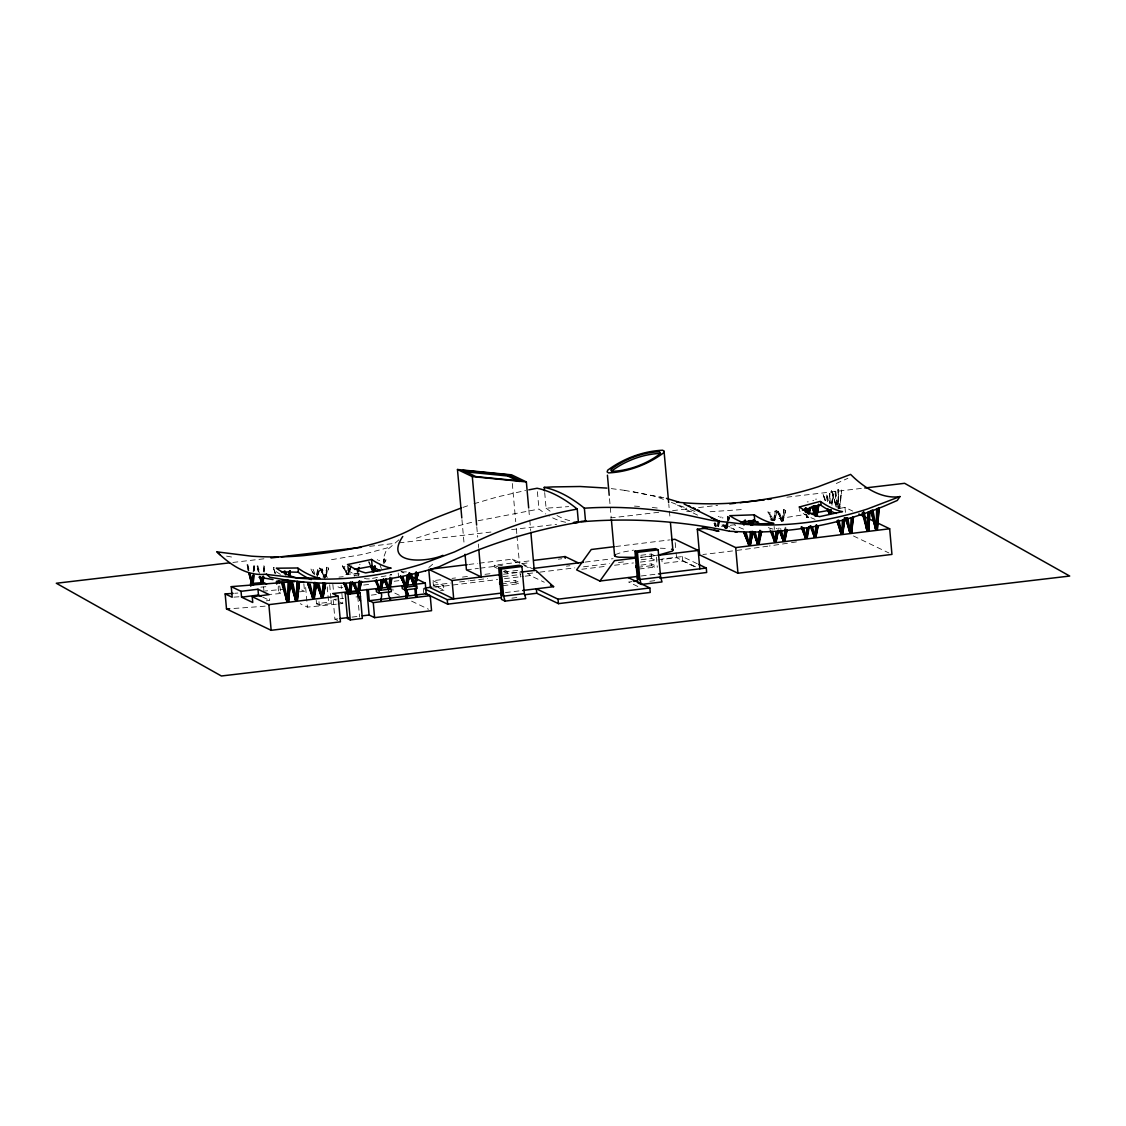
<?xml version="1.0" encoding="UTF-8"?>
<svg xmlns="http://www.w3.org/2000/svg" width="1126" height="1126" viewBox="0 0 1126 1126"><rect width="100%" height="100%" fill="white"/><g stroke="black" fill="none" stroke-linecap="round" stroke-linejoin="round"><path stroke-width="0.75" stroke-dasharray="5 3.75" d="M253.209 571.994L253.66 565.266L254.42 565.097L253.941 571.924M253.392 570.671L253.871 564.239L254.617 564.168L254.012 572.219M263.301 571.403L264.497 566.308L264.047 571.346M717.403 526.152L717.966 519.649M718.121 526.067L718.684 519.565M718.289 526.152L718.852 519.649M263.47 570.629L263.948 565.435L264.68 565.365L264.047 572.289M839.208 508.699L841.671 490.12L839.855 508.6M839.503 508.544L841.671 490.12M726.622 528.249L727.846 516.243L725.904 528.333L724.581 525.11M728.015 516.327L726.791 528.333L728.283 521.845M782.697 520.944L783.977 509.445L781.979 521.028L776.673 510.331L781.444 521.197L778.235 511.077L779.136 511.077L782.331 521.197L785.709 510.275L783.049 521.099L781.261 521.113L783.049 521.099M383.276 562.254L383.642 559.031L384.529 559.017M383.811 563.788L384.36 558.932M773.393 520.508L775.223 510.894L774.28 520.508M774.111 520.423L775.223 510.894M831.452 503.758L833.282 493.906L831.903 505.278M831.748 503.589L833.282 493.906M316.448 574.654L318.109 567.898L317.11 576.315M316.941 576.245L318.109 567.898M325.836 576.991L326.92 567.152L324.767 576.92L319.629 568.039C331.565 591.22 321.234 574.541 322.078 568.785L325.836 576.991L328.651 567.983L325.667 576.92L326.92 567.152M349.018 565.111L347.554 574.471L342.445 565.914L347.174 574.71L348.61 574.541L351.467 565.857M348.61 574.541L349.736 565.027M349.412 568.222L348.441 574.457L351.298 565.773M247.101 564.914L247.861 564.759L249.099 569.883M257.164 566.125L257.924 565.956L259.698 572.67M273.548 567.729L274.308 567.56M718.092 526.489L719.345 520.311M718.641 526.321L719.894 520.142M727.734 522.014L726.242 528.502L725.313 525.462M728.114 520.395L728.86 517.158M728.663 520.226L729.409 516.989M726.96 528.404L728.452 521.929M728.832 520.311L729.578 517.073M384.613 562.901L385.922 559.692L385.331 562.803M773.928 520.775L776.954 511.725L774.646 520.691M774.477 520.606L776.954 511.725M317.265 575.048L319.84 568.729L317.982 574.964M317.335 576.428L319.84 568.729M325.118 577.089L328.651 567.983M350.749 565.942L347.892 574.626L344.894 566.659L344.007 566.659L347.174 574.71M398.914 539.804L386.063 550.91L384.036 556.328L383.867 561.55M428.879 567.476L433.989 563.07M278.333 586.055C277.545 594.88 281.95 594.401 279.656 585.928M280.219 592.29L278.896 592.431M615.246 554.611L622.185 552.176L633.544 550.135M836.294 483.49L847.892 478.297M387.724 547.771L363.529 554.288L331.382 559.706M462.87 507.432L470.781 504.744M416.367 538.158L440.716 530.36L474.933 521.479M473.962 503.744L497.425 496.904L525.589 490.5M478.086 520.747L538.946 509.065L543.379 512.372A720.823 163.003 83 0 0 545.814 513.991M372.523 578.356L391.792 574.795L390.426 574.527M836.139 507.108L831.509 490.626L836.787 506.996M839.053 508.473L838.11 489.543L838.054 508.516M837.139 507.263L834.718 491.133L835.717 491.091L838.391 508.839M825.062 500.774L823.12 494.398L825.71 500.662M830.326 503.364L829.721 493.329L829.327 503.406M827.413 501.689L826.343 494.919L827.343 494.877L828.412 501.647M815.534 499.17L816.533 499.128M813.788 500.606L812.789 500.662M807.243 501.915L808.243 501.858M806.666 517.256L808.679 517.158L806.666 517.256L805.47 514.061M787.44 543.281L769.354 545.969M770.198 519.874L787.201 517.327A347.526 48.362 -5.1 0 0 806.089 514.315M767.791 546.194L751.943 548.404A347.526 48.362 -5.1 0 1 734.194 550.727M394.156 581.269L398.871 580.664M347.61 566.012L348.004 570.432L349.736 570.206M369.37 578.877L366.302 578.834A771.563 174.474 83 0 1 361.263 577.258M718.247 516.398L719.134 516.398M719.978 517.228L721.259 517.045M772 520.789L767.932 511.781L772.549 520.62M377.773 559.735L377.238 559.904M723.005 517.876L722.104 517.876M313.211 573.514L310.818 568.799L314.506 574.893M379.518 560.565L378.632 560.579M359.518 564.647L360.067 564.478M322.866 577.047L326.315 576.625L329.088 577.948M324.049 577.005L325.484 576.836M346.836 574.556L348.272 574.373M468.852 564.464L477.565 563.394M479.31 563.183L512.414 559.143L532.598 568.799M615.64 546.518L669.66 539.917M769.663 529.206L770.381 529.121M776.236 528.404L777.123 528.404M779.164 528.052L778.615 528.221M785.019 527.334L785.906 527.32M777.967 529.234L778.516 529.065M780.895 528.882L780.008 528.882M497.382 568.391L494.427 566.983L494.272 565.21L530.529 560.776M466.431 569.855L478.395 568.391M480.112 568.18L502.337 565.463M522.056 563.605L530.698 562.55M558.327 559.172L561.775 558.749M266.313 600.848L269.691 600.44L269.311 596.076M432.975 580.692L443.531 585.759L443.925 590.221L433.369 585.154L432.975 580.692L443.377 579.426M452.047 578.37L455.523 577.948M462.462 577.089L469.401 576.245M485.01 574.33L490.218 573.697M504.096 572.008L519.649 570.108M585.309 562.071L613.079 558.679M640.835 555.287L651.25 554.02L655.768 556.188M503.294 571.22L507.727 573.345L521.535 571.656M566.434 566.167L569.897 565.745M503.477 574.232L520.578 572.135M640.68 557.454L656.359 555.54M433.369 585.154L450.822 583.029M459.563 581.959L468.289 580.889M470.035 580.678L487.502 578.539M503.209 576.625L520.676 574.485M527.658 573.627L538.144 572.346M539.889 572.135L574.809 567.87M583.535 566.8L609.729 563.605M618.47 562.536L625.451 561.677M641.173 559.763L651.644 558.482L657.683 561.367M433.411 586.984L443.531 585.759M697.29 563.732L682.328 556.568L661.807 559.073L662.201 563.535L682.722 561.029L696.192 567.476M435.579 587.125L497.593 579.538M504.476 578.694L523.421 576.385M525.152 576.174L530.318 575.541L544.294 582.241M581.79 569.249L605.915 566.308M614.529 565.252L633.474 562.93M640.356 562.085L676.529 557.666L696.727 567.335M316.209 600.327L316.519 603.747L328.609 602.269L331.368 603.592L331.058 600.172M504.772 581.748L515.131 580.481L518.298 582.001L518.453 583.761L502.9 585.675M640.99 565.097L651.363 563.83L654.516 565.351L654.67 567.11L639.132 569.01M316.519 603.747L319.277 605.07L331.368 603.592M440.562 590.629L443.925 590.221M501.478 583.944L518.298 582.001M637.696 567.293L654.516 565.351M505.377 592.586L521 590.686M641.257 575.977L657.683 573.979M632.038 581.621L628.575 582.043L639.399 587.237M333.169 599.609L334.915 619.187L338.335 618.779M352.002 617.104L360.559 616.063M511.88 598.145L517.059 597.512M649.829 581.283L655.008 580.65M741.274 509.599L706.466 511.992M345.795 574.57L358.04 573.162L361.108 574.626L351.875 575.696M363.67 585.056L371.763 584.098M232.885 562.451L264.047 558.778M369.652 546.335L395.62 543.281M399.083 542.873L492.569 531.852M511.612 529.614L556.624 524.308M610.292 517.988L658.766 512.274M672.616 510.641L689.928 508.6M698.584 507.587L717.628 505.335M786.877 497.185L861.334 488.402M338.954 577.131L343.205 576.681M342.74 587.448L339.897 587.758L335.675 585.731M337.04 599.102L334.197 599.412L342.768 603.508L341.727 591.826M336.322 604.212L307.398 607.125L300.262 603.705M337.941 604.029L342.768 603.508M285.061 589.137L265.187 590.995M303.851 583.775L304.527 591.361L299.249 591.854M265.145 606.154L264.835 606.182A341.023 47.461 -5.1 0 1 232.843 608.504M280.515 593.529L267.594 594.612M544.688 492.583L546.082 508.192L568.658 506.616M260.866 587.139L266.89 586.646M233.941 597.132L239.148 596.766M406.43 571.895L400.814 571.825M660.272 548.193L668.309 548.545M634.487 506.109L642.566 506.658M652.25 507.488L658.682 508.164M686.621 511.232L694.784 512.091M611.277 488.6L627.14 490.683M831.509 490.626L836.477 507.164M823.12 494.398L825.414 500.831M624.48 490.317L664.579 497.889L660.103 496.974M226.593 556.131L234.419 557.539M633.234 491.766L655.121 496.299L665.79 500.155M697.571 515.145L675.361 504.11M671.392 502.421L684.763 507.516M694.911 511.387L686.311 508.108M722.864 524.491L734.363 529.375M840.334 508.276A347.526 48.362 -5.1 0 0 845.007 507.39L852.706 511.077M853.452 535.976L888.864 552.936M783.977 509.445L782.88 521.028L785.709 510.275M654.67 567.11L651.518 565.604L651.363 563.83M523.886 565.505L529.811 568.334M494.272 565.21L497.228 566.631M504.603 570.164L507.559 571.586L507.727 573.345M518.453 583.761L515.286 582.255L515.131 580.481M400.969 571.501L404.009 572.951M342.445 565.914L347.005 574.64M399.322 595.26L393.171 592.318L392.875 588.982M411.595 601.143L428.485 609.222M319.629 568.039L324.232 577.089M301.712 590.01L304.527 591.361M334.915 619.187L337.673 620.51M262.696 597.076L269.691 600.44M725.594 524.674L734.602 529.487M721.921 525.026L729.155 528.882M348.004 570.432L351.016 572.36A771.563 174.474 83 0 0 356.168 575.09M546.082 508.192L550.515 511.5M276.25 571.642L276.588 571.895A763.076 172.559 83 0 0 280.444 574.415M512.414 559.143L516.243 562.648M527.756 573.204L530.318 575.541M369.075 561.677L370.355 564.464M368.526 561.846L369.807 564.633M724.032 525.279L725.355 528.502L724.426 525.462M723.863 525.195L725.186 528.418M714.757 523.266L715.939 526.335M714.208 523.435L715.39 526.504M714.039 523.351L715.221 526.419M806.132 513.963L807.328 517.158M805.822 514.118L807.018 517.313M321.36 568.869L324.401 577.174M314.801 573.852L313.267 569.531L312.381 569.545L313.563 572.501M275.715 573.486L273.351 568.658L274.969 573.556M773.013 520.648L770.381 512.527L769.494 512.527L772.295 520.733M379.687 563.887L381.447 568.926M778.418 511.162L781.613 521.282M273.562 567.631L274.927 572.36M715.559 522.928L716.502 526.25M714.827 523.013L715.784 526.335M714.658 522.928L715.615 526.25M259.543 573.359L256.995 566.941L258.347 571.839M248.945 570.685L247.636 565.787L246.904 565.843L248.199 570.755M257.192 566.012L258.487 571.149M247.115 564.816L248.353 570.052M826.681 494.976L827.751 501.746M835.07 491.189L837.491 507.319M845.007 507.39L845.457 512.513M798.996 506.7L799.657 511.148A767.862 173.643 83 0 0 815.013 519.339M774.125 526.419L774.392 529.375M682.328 556.568L682.722 561.029M675.192 542.619L675.938 550.98M676.079 552.655L676.529 557.666M668.802 504.349L669.097 507.699M669.407 511.091L670.167 519.565M656.388 557.103L657.303 567.293M651.25 554.02L651.644 558.482M609.518 498.705L611.207 517.693M537.398 491.724L538.946 509.065M528.84 509.698L529.614 518.382M529.769 520.113L530.698 530.543M512.316 483.504L515.722 521.704M516.341 528.643L516.806 533.851M516.961 535.596L519.438 563.366M520.015 572.064L520.775 580.552M476.777 526.771L477.705 537.158M478.311 544.069L478.62 547.532M461.956 519.677L464.109 543.9M423.306 588.222L423.7 592.684M398.196 573.078L398.604 577.624M358.04 573.162L358.279 575.822M357.758 596.583L359.588 617.104M354 573.641L354.24 576.301M341.164 585.45L341.431 588.49M332.86 584.38L333.465 591.066M329.693 584.788L330.917 598.455M327.23 586.885L328.609 602.269M318.968 601.65L319.277 605.07M305.653 587.547L307.398 607.125M263.568 586.956L264.146 593.332M838.11 489.543L838.715 508.417M829.721 493.329L829.975 503.308M743.61 529.164A769.579 174.023 83 0 1 734.687 525.012M773.055 529.107A771.563 174.474 83 0 1 768.016 527.531M569.686 520.676A720.823 163.003 83 0 1 556.582 515.3M237.868 593.05A341.023 47.461 -5.1 0 1 234.687 593.275M376.295 594.5A377.027 52.472 -5.1 0 1 371.186 595.133M360.925 596.372A377.027 52.472 -5.1 0 1 352.311 597.385M343.669 598.37A377.027 52.472 -5.1 0 1 340.193 598.765M565.66 522.225A720.823 163.003 83 0 1 548.235 515.483M735.151 524.674A347.526 48.362 -5.1 0 1 720.457 526.504M796.434 541.888A347.526 48.362 -5.1 0 1 791.24 542.704M732.562 550.938A347.526 48.362 -5.1 0 1 702.92 554.485M659.47 554.794A30.458 4.237 -5.1 0 1 640.511 557.103M357.055 573.303L355.619 573.472L357.055 573.303"/><path stroke-width="1.5" d="M876.633 508.656L876.352 529.29L871.651 510.979M877.351 508.572L877.407 529.361L879.11 507.685L877.238 529.29L877.52 508.656M867.893 512.231L867.569 530.36L862.938 512.837M868.61 512.147L868.625 530.445L870.088 511.331M868.456 530.36L868.779 512.231M288.791 581.832L288.566 601.354L290.353 582.438L291.071 582.353L296.293 600.2L296.926 581.635L297.813 581.635L297.18 600.2L299.389 582.381L297.348 600.285L295.575 600.285L290.353 582.438L288.397 601.27L288.96 581.917L288.073 581.917L287.51 601.27L282.218 582.635L281.5 582.719L286.961 601.439L283.062 583.479L283.949 583.465L287.848 601.439L290.522 582.663M297.644 581.551L297.348 600.285M851.101 517.735L850.538 532.443L846.316 518.326M851.819 517.65L851.608 532.528L853.48 516.933M852.002 517.735L851.425 532.443L853.311 516.862M841.84 531.88L842.417 520.353M842.727 531.866L843.135 520.254M314.224 582.536L313.324 598.117L307.651 583.338L312.775 598.286M314.942 582.438L314.379 598.202L316.673 583.268L313.661 598.286L310.1 584.084L309.214 584.084L312.606 598.216L314.379 598.202M314.21 598.117L315.111 582.522M252.97 575.344L252.407 583.761L249.803 573.95M249.085 573.908L251.661 583.817L253.139 583.69L253.73 575.189M323.838 582.677L323.162 597.118L325.569 583.507L322.993 597.047L324.006 582.761L323.12 582.761L322.106 597.047L316.547 583.564L321.557 597.216M252.449 583.549L253.04 575.499M253.153 583.592L253.772 575.442M415.635 572.275L414.551 585.745L409.78 572.993M416.353 572.191L415.607 585.816L418.098 573.021L415.438 585.745L416.536 572.261M750.423 531.556L749.311 544.829L743.85 532.359L748.931 545.068L745.412 533.119L746.299 533.105L749.649 544.984L752.872 532.302L750.366 544.9L748.593 544.914M751.141 531.472L750.366 544.9M751.309 531.556L750.197 544.815L752.872 532.302M759.065 532.148L758.094 543.745L753.941 532.767M759.923 530.402L759.163 543.83L761.655 531.233L758.445 543.914L755.082 532.035L754.195 532.035L757.545 543.914L752.632 531.289M758.98 543.745L760.092 530.487M775.955 531.725L775.124 541.662L771.563 532.26M776.673 531.627L776.011 541.662L778.207 530.642M784.878 528.995L783.907 540.593L780.346 531.19M785.765 528.981L784.794 540.593L786.99 529.572M806.976 527.925L806.146 537.876L801.993 526.898M807.694 527.841L807.201 537.947L809.228 526.841M807.032 537.862L807.863 527.925M815.069 535.146L815.9 525.195M815.787 535.061L816.617 525.11M816.786 525.195L815.815 536.792L818.011 525.772M869.539 511.5L867.907 530.529L864.163 512.147M262.865 576.343L262.288 582.93L260.458 576.554M259.74 576.512L261.556 583.001L263.034 582.874L263.611 576.287M262.499 581.002L262.822 577.539M263.554 577.483L263.034 582.874M350.2 582.241L348.933 593.768L343.627 583.043L348.384 593.937M350.918 582.156C348.314 603.775 351.087 591.671 351.931 583.071L349.271 593.937L346.076 583.789C344.683 583.761 346.569 595.893 349.989 593.838M349.82 593.768L351.087 582.241M358.983 581.171L357.716 592.698L353.775 583.437M359.701 581.086C354.634 616.907 366.71 558.215 358.603 592.684L359.87 581.171M381.038 580.101L379.955 589.982L376.014 580.706M380.672 589.883L381.756 580.017M383.67 579.2L381.01 590.052L381.925 580.087M390.004 577.385L388.737 588.898L385.458 581.185M390.539 578.933C387.977 599.553 391.398 583.535 391.735 578.215L389.075 589.067L385.88 578.919C385.571 584.858 393.438 600.693 384.079 579.721M389.624 588.898L390.708 579.017M407.753 575.203C402.686 611.038 414.762 552.345 406.655 586.815L407.922 575.287L407.035 575.302L405.768 586.815L400.448 576.104C418.21 615.964 400.617 580.777 402.911 576.85L406.106 586.984L409.484 576.033M743.624 524.491L744.005 521.352M743.807 524.575L744.173 521.437M852.762 517.031L850.89 532.612L847.484 517.678M830.664 510.247L830.27 513.498L829.735 510.12M830.974 510.092L830.58 513.343L830.495 510.008M827.469 508.727L828.933 513.498L830.932 513.4L831.326 510.148M752.084 520.479L751.506 525.082L749.578 520.789M752.801 520.395L752.393 525.082L753.758 520.029M373.79 569.672L374.254 566.181M374.282 571.318L374.972 566.096M375.549 568.222L374.62 571.487L375.141 566.181M844.317 517.89L842.093 533.682L838.87 520.282M842.867 531.936L844.641 519.297M837.012 521.014L841.038 533.611L842.811 533.597L845.035 517.791M288.706 576.188L289.382 571.529M289.452 576.118L290.142 571.361M288.819 575.668L289.551 570.699M289.537 575.71L290.297 570.643M357.477 571.783L357.955 568.602M818.292 504.589L816.434 515.877L814.675 505.701M816.997 514.103L818.588 504.42M812.127 506.489L815.435 515.933L817.082 515.764L818.94 504.476M519.297 481.534L507.756 476.002L507.967 474.82L462.885 470.372L475.862 476.594L520.944 481.041L507.967 474.82M808.947 512.344L809.875 507.418M808.932 513.822L809.861 508.896M809.284 513.878L810.523 507.305M777.658 530.81L775.462 541.831L772.535 531.43M771.817 531.528L774.744 541.916L776.18 541.747L778.376 530.726M786.441 529.741L784.245 540.761L781.317 530.36M779.628 531.275L783.189 540.677L784.963 540.663L787.158 529.642M808.679 527.024L806.483 538.045L803.556 527.644M817.462 525.941L815.266 536.961L812.339 526.574M811.621 526.658L814.211 536.891L815.984 536.877L818.18 525.856M251.661 583.817L253.139 583.69M261.556 583.001L260.275 577.765M382.953 579.285L380.292 590.137L376.38 580.087M380.841 589.968L383.502 579.116M743.836 523.365L744.61 520.409M744.005 524.674L745.159 520.24M744.173 524.758L745.328 520.325M753.927 520.113L751.858 525.251L753.21 520.212M375.282 566.688L373.902 571.572L371.833 565.534M374.451 571.403L375.38 568.137M357.632 570.586L358.575 567.617M357.871 571.98L359.124 567.448M611.545 472.216L612.051 470.752C625.563 460.675 642.862 454.186 659.737 453.44L660.892 454.299M664.058 451.245L663.481 452.948C647.886 464.574 627.928 472.047 608.476 472.892L607.125 471.893L607.716 470.175C623.297 458.549 643.256 451.076 662.707 450.231L664.058 451.245L668.661 502.675M402.77 536.483C383.121 565.534 427.5 562.212 442.94 555.329M676.557 502.097C706.537 505.166 736.897 504.124 766.581 498.987A343.585 331.255 -64.4 0 0 817.8 486.896L850.594 474.412L854.535 478.17A740.387 167.422 83 0 0 898.506 496.805L899.97 496.552L897.281 500.465L884.079 506.179A359.053 346.161 -64.4 0 1 743.681 531.894L729.451 531.261M613.895 546.729L591.249 549.502L576.625 569.883L599.919 581.03L614.543 560.649L637.203 557.891M379.504 592.811L380.321 592.867M381.433 600.707C379.026 602.171 383.487 595.26 380.729 592.74M405.219 589.714L406.542 589.588L407.246 597.554L406.43 597.723L405.219 589.714L406.542 589.588M389.779 599.651C392.749 600.679 386.415 595.091 389.061 591.699M414.875 588.532L416.198 588.405L416.493 596.499L415.593 596.499L414.875 588.532L416.198 588.405M415.593 596.499L416.916 596.372M899.97 496.552L867.189 509.093A342.248 329.96 -64.4 0 1 746.327 524.435L711.97 520.451L695.741 516.989A409.878 395.17 -64.4 0 0 630.588 507.953L621.116 507.559A415.381 400.476 -64.4 0 0 592.6 507.742L584.366 508.192L585.548 521.437L583.465 521.788A720.823 163.003 83 0 1 578.947 521.971M461.28 507.967C444.207 514.582 426.698 520.676 410.694 529.713C377.97 546.448 339.799 551.613 303.541 555.597A343.585 331.255 -64.4 0 1 251.295 556.145L217.008 551.867L220.949 555.625A740.387 167.422 83 0 0 264.92 574.26L300.684 578.342A342.248 329.96 -64.4 0 0 421.645 564.126L454.552 551.909L469.824 544.604A409.878 395.17 -64.4 0 1 531.979 520.015L541.17 517.327A415.381 400.476 -64.4 0 1 569.094 510.613L577.23 509.065L578.412 522.309L567.673 524.28A542.521 523.041 -64.4 0 0 439.351 566.688L425.558 570.826M820.347 501.351L799.361 506.981A761.556 172.208 83 0 0 819.573 516.651L842.529 511.612L840.883 511.288A757.488 171.293 83 0 1 820.77 501.661L821.037 505.349A763.076 172.559 83 0 0 836.294 513.484M820.685 505.081L802.5 510.162M371.566 559.453L347.484 564.548L350.552 566.505A762.752 172.475 83 0 0 365.654 572.909L391.186 568.109L389.695 567.814A759.571 171.757 83 0 1 374.648 561.438L371.566 559.453L372.157 566.139L375.183 568.067A769.579 174.023 83 0 0 380.321 570.812M372.157 566.139L354.465 569.418M737.136 532.077L734.94 531.965M659.484 554.794L672.236 551.163A27.151 3.786 -5.1 0 0 671.546 549.192M528.798 489.838L537.088 488.262L539.847 488.867A1078.835 243.948 83 0 1 577.23 509.065M578.412 522.309L576.329 522.661A720.823 163.003 83 0 1 573.317 522.844M828.933 513.498L830.932 513.4M757.953 521.62L749.649 522.76A347.526 48.362 -5.1 0 1 743.23 523.618M371.805 571.515L379.786 570.516M879.11 507.685L878.393 507.77L876.69 529.459L872.847 510.092M371.003 565.843L373.565 571.403L372.847 571.487L374.62 571.487M290.522 582.522L295.744 600.369L291.916 583.198L292.802 583.184L296.631 600.369L299.389 582.381M241.034 591.319L257.967 589.25L269.184 594.627L252.238 596.696L252.759 602.509L241.555 597.146L241.034 591.319L231.252 586.646L232.195 597.259L225.158 593.895L226.509 608.927L271.155 630.307L340.432 621.833L338.138 596.189L332.634 593.543L425.29 583.141L426.233 593.754L430.216 595.668L431.554 610.686L374.606 617.653L369.103 615.021L362.262 615.852M430.512 569.151L467.107 564.675M671.406 539.706L674.896 539.284L698.19 550.431L699.823 568.827M325.569 583.507L322.444 597.216L318.996 584.31L318.109 584.31L321.389 597.132L323.162 597.118M418.098 573.021L414.889 585.914L411.525 573.824L410.624 573.824L414.171 585.999L409.062 573.078M533.991 560.354L565.069 556.554L578.37 562.93M361.432 581.917L358.054 592.853L354.859 582.719C352.579 586.66 370.158 621.848 352.41 581.973M241.555 597.146L258.487 595.063L261.288 596.414M498.705 567.814L519.41 565.28L521.929 566.491L524.35 593.627L525.786 598.582L505.067 601.115L501.52 599.412L498.705 567.814L501.225 569.024L521.929 566.491M634.923 551.149L655.642 548.629L658.161 549.84L660.582 576.976L662.004 581.931L641.299 584.464L639.878 579.51L637.457 552.359L634.923 551.149L637.752 582.761L640.117 583.901M637.457 552.359L658.161 549.84M533.471 568.419L583.578 562.282M345.203 592.938L357.308 591.46L360.067 592.783L362.347 618.427L350.256 619.905L347.498 618.582L345.203 592.938L347.962 594.261L360.067 592.783M452.061 580.523L453.708 598.905L430.413 587.758L428.767 569.362L452.061 580.523L500.057 574.654M521.774 571.994L535.709 570.291L553.612 586.688L522.605 590.488M658.105 555.329L698.19 550.431M288.566 601.354L286.792 601.368L283.231 583.549M356.998 592.783L358.772 592.769M375.296 580.805L379.406 590.151L381.01 590.052M388.02 588.982L389.793 588.982M405.05 586.913L406.824 586.899M413.833 585.83L415.607 585.816M759.163 543.83L757.376 543.83L754.364 532.119M801.276 526.982L805.428 537.961L807.201 537.947M845.598 518.41L849.82 532.542L851.608 532.528M868.625 530.445L866.851 530.459L863.445 512.246M870.933 511.077L875.634 529.375L877.407 529.361M378.983 590.46L391.088 588.982L391.327 591.643L379.223 593.12L376.464 591.797L376.225 589.137L378.983 590.46L379.223 593.12M404.797 587.308L416.901 585.83L417.127 588.476L405.036 589.954L402.278 588.645L402.038 585.984L404.797 587.308L405.036 589.954M252.238 596.696L268.875 604.648L338.138 596.189M697.304 529.22L735.686 547.588L889.667 528.77L891.947 554.414L737.966 573.233L699.598 554.865L697.304 529.22A347.526 48.362 -5.1 0 0 707.269 528.08M424.995 588.025L431.737 587.195M368.343 590.108L369.286 600.721L426.233 593.754M369.286 600.721L373.269 602.621L430.216 595.668M424.798 588.94L447.261 599.694L502.14 592.994M599.919 581.03L638.583 576.301M658.485 573.88L706.284 568.039L706.678 572.487L659.808 578.229M524.35 593.627L503.646 596.161L501.126 594.95M660.582 576.976L639.878 579.51L637.358 578.3M425.192 593.402L447.655 604.155L500.817 597.653M524.829 594.725L536.75 593.261L558.426 603.649L650.237 592.417L649.843 587.955L628.167 577.582M633.769 581.41L637.246 580.974M340.052 618.568L348.596 617.527M536.75 593.261L536.356 588.799L558.032 599.187L649.843 587.955M760.346 524.069A771.563 174.474 83 0 1 757.77 522.633L754.758 520.705L740.317 521.901M229.422 562.859L56.3 583.254L221.386 675.994L1069.7 576.048L904.614 483.307L864.796 487.994M270.972 557.961L277.897 557.145M281.359 556.737L360.996 547.363M573.936 522.267L577.399 521.859M580.861 521.451L586.055 520.845M729.747 503.913L734.94 503.294M740.134 502.689L764.371 499.831M767.833 499.423L771.296 499.015M287.594 580.467L276.503 581.452L276.743 584.098M294.998 581.537L231.252 586.646M261.598 582.789L262.33 582.733M262.076 582.649L250.549 583.549L250.774 586.21M754.237 514.821L729.775 515.666L732.871 517.65A759.571 171.757 83 0 0 747.917 524.026L773.858 523.477L772.408 523.182A762.752 172.475 83 0 1 757.305 516.778L754.237 514.821L754.758 520.705M585.548 521.437L596.414 520.761A542.521 523.041 -64.4 0 1 729.451 531.219M544.534 490.852L544.224 487.389L552.613 486.925L580.101 486.502L606.872 488.107M636.063 557.356L619.173 557.229A27.151 3.786 -5.1 0 1 615.246 554.611M297.757 567.983L276.334 568.208A757.488 171.293 83 0 0 296.434 577.835L319.925 578.243L318.334 577.934A761.556 172.208 83 0 1 298.123 568.25L298.404 572.416A767.862 173.643 83 0 0 311.24 579.609M298.137 572.205L281.458 571.853M303.64 582.114L296.842 581.593M461.801 517.946L457.466 469.5L511.542 474.82L526.363 481.928L528.685 507.967M464.405 471.724L507.756 476.002M457.466 469.5L472.301 476.594L526.363 481.928M258.98 577.202L273.013 579.58M714.067 530.233L718.979 531.205L702.174 527.883M544.224 487.389L546.983 487.994A1078.835 243.948 83 0 1 584.366 508.192M407.246 597.554L405.923 597.681M666.465 498.382L678.809 502.097M684.087 503.984L719.584 521.479L711.013 517.693M688.352 505.715L690.083 506.404M858.871 514.019L889.667 528.77M875.634 529.375L871.96 510.106M849.82 532.542L846.766 517.763M841.038 533.611L838.152 520.367M805.428 537.961L802.838 527.728M752.576 525.152L750.789 525.166L748.86 520.874M783.189 540.677L780.431 530.374M743.85 532.359L748.762 544.998M698.796 564.45L706.284 568.039M550.501 585.21L553.612 586.688M408.569 575.133L425.29 583.141M400.448 576.104L405.219 586.984M379.237 590.066L376.211 580.003M276.503 581.452L279.572 582.916M263.583 582.522L266.651 584M295.575 600.285L292.084 583.268M250.549 583.549L253.603 585.027M693.489 507.91L695.164 508.713M697.627 509.895L699.302 510.697M217.008 551.867L220.33 555.005M266.383 574.007L269.719 577.174L283.639 579.58A359.053 346.161 -64.4 0 0 425.544 570.783M370.285 565.942L373.016 571.572M384.262 579.806L388.189 589.067M352.579 582.058L357.167 592.867M810.776 525.828L814.928 536.806M810.058 525.912L814.38 536.975L811.452 526.574M801.445 527.067L805.597 538.045L802.669 527.644M779.797 531.359L783.358 540.761M770.254 530.782L774.575 541.831L771.634 531.444M804.33 509.163L805.526 512.358M409.231 573.162L414.002 585.914M284.878 571.924L285.92 574.893M812.437 506.334L815.182 514.188M812.325 508.009L815.083 515.877M370.947 565.534L373.185 571.656M750.282 520.564L751.858 525.251M749.395 520.564L751.141 525.335M837.73 520.916L841.755 533.527M837.181 521.085L841.206 533.696L837.969 520.282M285.047 571.093L286.046 574.274M284.301 571.163L285.3 574.443M827.821 508.783L829.271 513.555L828.736 510.162L829.58 513.386L829.496 510.064M845.767 518.495L849.989 532.612M505.067 601.115L503.646 596.161L501.225 569.024M862.22 512.921L867.02 530.529L863.276 512.161M261.007 577.694L261.894 581.058M871.102 511.148L875.803 529.459M250.352 575.006L252.027 581.846M249.184 573.458L251.689 583.718M806.343 507.995L807.187 512.626M805.695 508.093L806.258 511.19M805.343 508.037L805.906 511.134M814.028 505.799L815.787 515.99M813.676 505.743L815.435 515.933M829.088 510.219L829.623 513.611M735.686 547.588L737.966 573.233M670.463 522.957L672.884 550.079M635.923 551.627L638.343 578.778M635.81 565.731L635.979 567.504M607.421 475.2L609.208 495.271M611.362 519.424L614.599 555.695M565.069 556.554L565.238 558.327M558.032 599.187L558.426 603.649M530.853 532.274L534.259 570.474M499.705 568.292L502.126 595.429M499.592 582.381L499.747 584.155M472.301 476.594L476.622 525.04M478.775 549.263L481.252 576.948L466.431 569.855L465.038 554.274M447.261 599.694L447.655 604.155M373.269 602.621L374.606 617.653M366.809 589.377L369.103 615.021M347.962 594.261L350.256 619.905M268.875 604.648L271.155 630.307M257.967 589.25L258.487 595.063M830.143 509.951L830.228 513.287M816.603 505.757L816.716 514.061M816.266 505.701L816.364 514.005M815.604 505.813L815.717 514.103M808.271 508.642L808.299 513.723M807.919 508.586L807.947 513.667M807.272 508.685L807.3 512.077M229.676 608.716A341.023 47.461 -5.1 0 1 226.509 608.927M233.096 593.374A341.023 47.461 -5.1 0 1 225.158 593.895M827.582 510.613A347.526 48.362 -5.1 0 1 811.128 513.47M277.714 581.509L279.192 581.382L277.714 581.509M287.341 580.692L288.819 580.566L287.341 580.692M611.418 469.063L610.911 470.527L612.08 471.386C628.941 470.64 646.24 464.151 659.766 454.074L660.272 452.61L659.118 451.737C642.242 452.497 624.944 458.986 611.418 469.063"/></g></svg>
